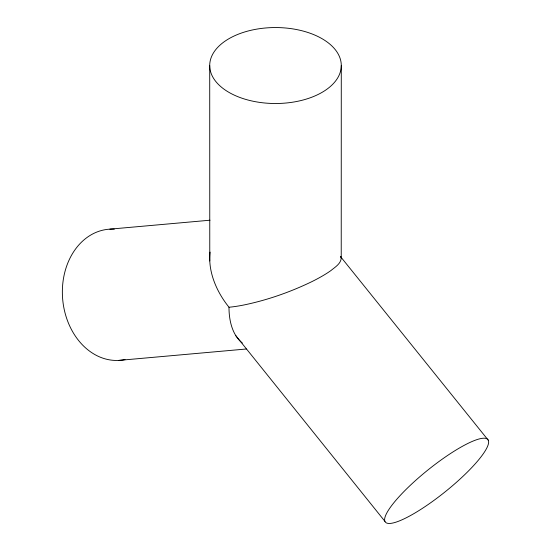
<?xml version="1.0" encoding="UTF-8"?>
<svg xmlns="http://www.w3.org/2000/svg" width="551" height="551" viewBox="0 0 551 551"><rect width="100%" height="100%" fill="white"/><g stroke="black" fill="none" stroke-linecap="round" stroke-linejoin="round"><path stroke-width="0.83" d="M210.103 252.11C208.519 265.396 212.135 278.806 218.141 290.591A87.044 68.648 35.1 0 0 228.989 307.231A87.044 18.397 -21.2 0 0 243.287 305.109C266.705 300.309 289.468 292.388 311.005 282.057A57.387 12.129 -21.2 0 0 330.889 270.582C334.946 267.201 341.076 263.709 341.227 257.799L341.283 65.528A65.783 37.978 0 0 0 242.605 32.64A65.783 37.978 0 0 0 242.605 98.422A65.783 37.978 0 0 0 341.283 65.528M109.863 229.154L210.021 220.207M118.864 360.395L246.325 349.003M242.337 342.991C236.069 338.121 232.543 330.566 230.717 322.996A87.044 50.258 -60 0 1 228.989 307.231M488.296 440.249A65.783 13.899 -38.8 0 0 405.619 489.867A65.783 13.899 -38.8 0 0 415.991 512.382A65.783 13.899 -38.8 0 0 488.296 440.249L340.58 256.67M384.977 521.418L235.904 335.786M340.656 256.449L341.227 257.799M209.717 65.528L209.773 260.967M125.036 359.576A65.783 51.884 84.9 0 1 62.635 298.794A65.783 51.884 84.9 0 1 114.326 229.147"/></g></svg>
